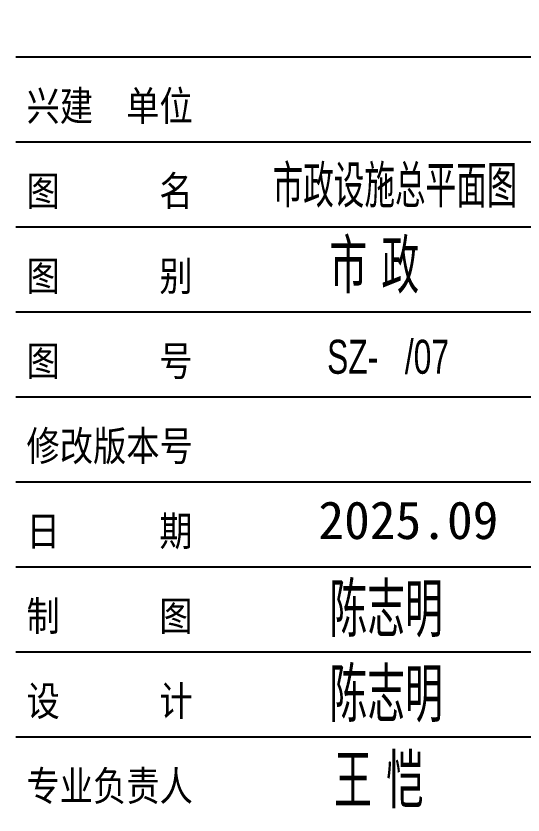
# Model space of a CAD drawing. Header units: millimetres. Extents: x 684742 to 685648, y 2544795 to 2545581.
# Drawn here: x 685561.6 to 685608.5, y 2545224.7 to 2545298.6 of the extents above; entities that cross this region are included whole.
import ezdxf

# ---------------------------------------------------------------- set-up
doc = ezdxf.new("R2010")
doc.units = ezdxf.units.MM
doc.layers.add('13', color=13, linetype='Continuous')
doc.layers.add('14', color=14, linetype='Continuous')
doc.layers.add('JT-道路红线', color=7, linetype='Continuous', lineweight=5)
doc.styles.add('_TCH_AXIS', font='COMPLEX', dxfattribs={"bigfont": 'GBCBIG'})
doc.styles.add('HZTXT', font='romane.shx', dxfattribs={"width": 0.7, "bigfont": 'hztxt.shx'})
doc.styles.add('TXT', font='txt')
doc.styles.add('宋体', font='')
doc.styles.get('宋体').set_extended_font_data('SimSun')

# ---------------------------------------------------------------- blocks, each defined once
blk = doc.blocks.new('图框')
at = {"layer": '14', "color": 14}
for p, q in [((97702, -70613), (121299, -70613)), ((97702, -72973), (121299, -72973)), ((97702, -75332), (121299, -75332)), ((97702, -77692), (121299, -77692)), ((97702, -80052), (121299, -80052)), ((97702, -82411), (121299, -82411)), ((97702, -84771), (121299, -84771)), ((97702, -87131), (121299, -87131)), ((97702, -89490), (121299, -89490))]:
    blk.add_line(p, q, dxfattribs=at)
at = {"layer": '13', "color": 7, "style": 'HZTXT', "width": 0.7}
for s, height, p in [('市 政', 1500, (106409, -77186)), ('SZ-   /07', 943.9, (106342, -79414)), ('陈志明', 1500, (106409, -86723)), ('陈志明', 1500, (106409, -89083)), ('王 恺', 1500, (106535, -91476))]:
    blk.add_text(s, height=height, dxfattribs=at).set_placement(p)
at = {"layer": '13', "color": 7, "style": 'TXT'}
blk.add_text('2025.09', height=1050, dxfattribs=at).set_placement((106101, -84003))
at = {"layer": '14', "color": 14, "style": '宋体', "width": 0.82}
for s, p in [('兴建  单位', (97995, -72393)), ('图      名', (97995, -74753)), ('图      别', (97995, -77112)), ('图      号', (97995, -79472)), ('修改版本号', (97995, -81832)), ('日      期', (97995, -84191)), ('制      图', (97995, -86551)), ('设      计', (97995, -88911)), ('专业负责人', (97995, -91270))]:
    blk.add_text(s, height=825.9, dxfattribs=at).set_placement(p)

msp = doc.modelspace()

# ---------------------------------------------------------------- linework, layer by layer
at = {"layer": 'JT-道路红线'}
msp.add_lwpolyline([(685561.564, 2545191.378, -0.000012), (685525.553, 2545185.036, -0.000109), (685523.087, 2545184.603, -0.000152), (685520.622, 2545184.171, -0.000196), (685518.158, 2545183.741, -0.000239), (685515.695, 2545183.314, -0.000283), (685513.233, 2545182.889, -0.000326), (685510.771, 2545182.468, -0.00037), (685508.31, 2545182.05, -0.000392), (685505.973, 2545181.657, -0.000392), (685503.841, 2545181.301, -0.000392), (685501.867, 2545180.976, -0.000392), (685500.022, 2545180.674, -0.000392), (685498.283, 2545180.393, -0.000392), (685496.633, 2545180.129, -0.000392), (685495.06, 2545179.88, -0.000392), (685493.554, 2545179.643, -0.000392), (685492.108, 2545179.419, -0.000392), (685490.714, 2545179.204, -0.000392), (685489.367, 2545179, -0.000392), (685488.064, 2545178.803, -0.000392), (685486.799, 2545178.615, -0.000196), (685486.18, 2545178.524, -0.019313), (685425.315, 2545171.947, -0.000217)], format="xyb", dxfattribs=at)

# ---------------------------------------------------------------- block references
at = {"xscale": 0.003333333, "yscale": 0.003333333, "zscale": 0.003333333}
msp.add_blockref('图框', (685235.89, 2545530.23), dxfattribs=at)

# ---------------------------------------------------------------- texts
at = {"layer": '13', "color": 7, "style": '_TCH_AXIS'}
msp.add_text('市政设施总平面图', height=3.9328, dxfattribs=at).set_placement((685585.323, 2545280.9))

doc.saveas('drawing.dxf')
